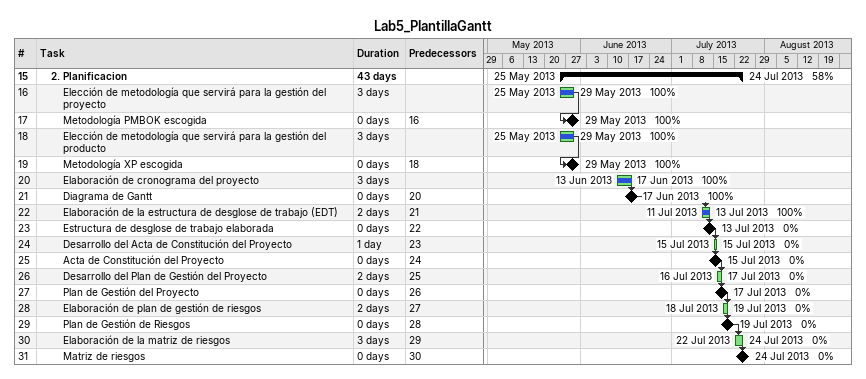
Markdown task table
Lab5_PlantillaGantt

| ID | Level | Task | Duration | Start | Finish | Predecessors | % complete |
|---|---|---|---|---|---|---|---|
| 15 | 2 | **2. Planificacion** | 43d | 2013-05-25 | 2013-07-24 |  | 58 |
| 16 | 3 | Elección de metodología que servirá para la gestión del proyecto | 3d | 2013-05-25 | 2013-05-29 |  | 100 |
| 17 | 3 | Metodología PMBOK escogida | 0d | 2013-05-29 | 2013-05-29 | 16 | 100 |
| 18 | 3 | Elección de metodología que servirá para la gestión del producto | 3d | 2013-05-25 | 2013-05-29 |  | 100 |
| 19 | 3 | Metodología XP escogida | 0d | 2013-05-29 | 2013-05-29 | 18 | 100 |
| 20 | 3 | Elaboración de cronograma del proyecto | 3d | 2013-06-13 | 2013-06-17 |  | 100 |
| 21 | 3 | Diagrama de Gantt | 0d | 2013-06-17 | 2013-06-17 | 20 | 100 |
| 22 | 3 | Elaboración de la estructura de desglose de trabajo (EDT) | 2d | 2013-07-11 | 2013-07-13 | 21 | 100 |
| 23 | 3 | Estructura de desglose de trabajo elaborada | 0d | 2013-07-13 | 2013-07-13 | 22 | 0 |
| 24 | 3 | Desarrollo del Acta de Constitución del Proyecto | 1d | 2013-07-15 | 2013-07-15 | 23 | 0 |
| 25 | 3 | Acta de Constitución del Proyecto | 0d | 2013-07-15 | 2013-07-15 | 24 | 0 |
| 26 | 3 | Desarrollo del Plan de Gestión del Proyecto | 2d | 2013-07-16 | 2013-07-17 | 25 | 0 |
| 27 | 3 | Plan de Gestión del Proyecto | 0d | 2013-07-17 | 2013-07-17 | 26 | 0 |
| 28 | 3 | Elaboración de plan de gestión de riesgos | 2d | 2013-07-18 | 2013-07-19 | 27 | 0 |
| 29 | 3 | Plan de Gestión de Riesgos | 0d | 2013-07-19 | 2013-07-19 | 28 | 0 |
| 30 | 3 | Elaboración de la matriz de riesgos | 3d | 2013-07-22 | 2013-07-24 | 29 | 0 |
| 31 | 3 | Matriz de riesgos | 0d | 2013-07-24 | 2013-07-24 | 30 | 0 |
